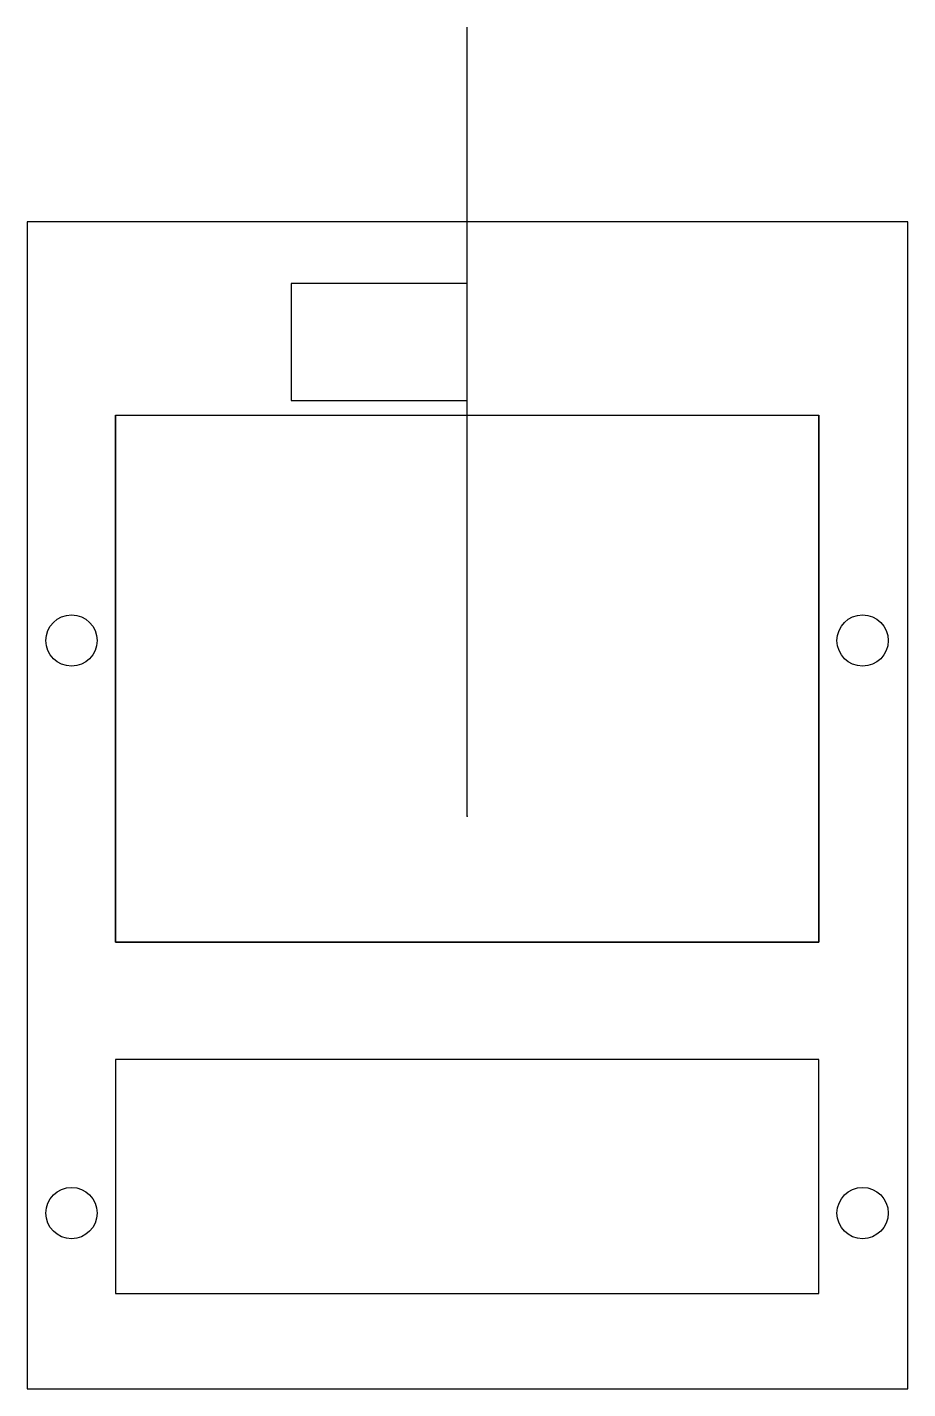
# Model space of a CAD drawing. Header units: millimetres. Extents: x -30 to 30.1, y -39.1 to 53.9.
import ezdxf

# ---------------------------------------------------------------- set-up
doc = ezdxf.new("R2010")
doc.units = ezdxf.units.MM
doc.layers.get('0').update_dxf_attribs({"linetype": 'CONTINUOUS'})

msp = doc.modelspace()

# ---------------------------------------------------------------- linework, layer by layer
for p, q in [((0, 0), (0, 53.893)), ((-24, 27.393), (-24, -8.607)), ((24, -8.607), (24, 27.393)), ((-24, -8.607), (24, -8.607))]:
    msp.add_line(p, q)
for points in [[(30.079, 40.607), (-30.021, 40.607), (-30.021, -39.107), (30.079, -39.107)], [(0, 36.393), (-12, 36.393), (-12, 28.393), (0, 28.393)], [(24, 27.393), (24, -8.607), (-24, -8.607), (-24, 27.393)], [(24, -16.607), (-24, -16.607), (-24, -32.607), (24, -32.607)]]:
    msp.add_lwpolyline(points, close=True)
for centre in [(-27, 12), (27, 12), (-27, -27.107), (27, -27.107)]:
    msp.add_circle(centre, 1.75)
msp.add_point((0, 0))

doc.saveas('drawing.dxf')
